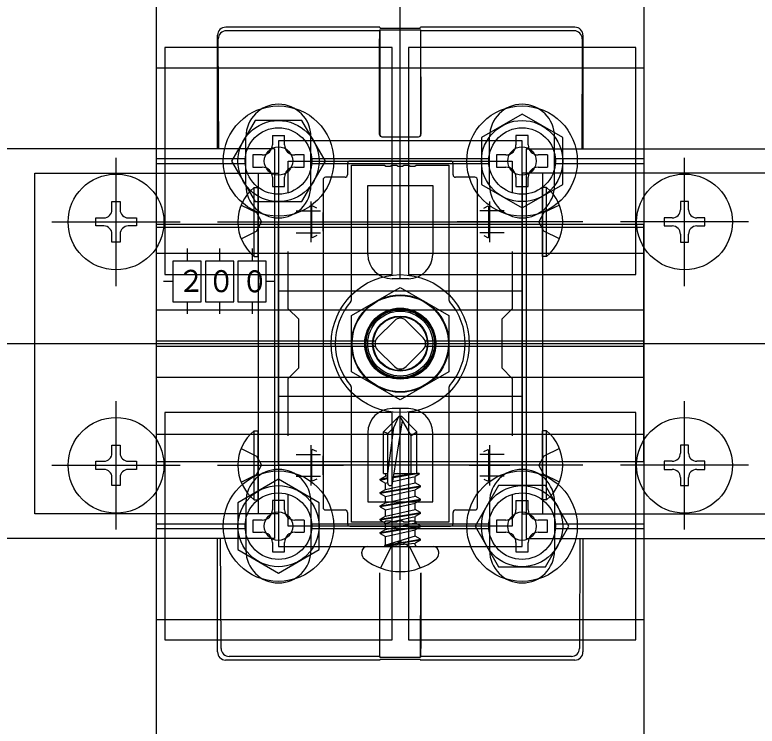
# Model space of a CAD drawing. Units: millimetres, scale not verified. Extents: x -875 to 875, y -1300 to 1292.
# Drawn here: x 736.3 to 827.7, y -418.7 to -331.1 of the extents above; entities that cross this region are included whole.
import ezdxf
from ezdxf.enums import TextEntityAlignment as Align

# ---------------------------------------------------------------- set-up
doc = ezdxf.new("R2010")
doc.units = ezdxf.units.MM
doc.header["$LTSCALE"] = 8
for name, color, linetype in [('0-2_YKK_11', 7, 'Continuous'), ('0-4_YKK_12', 2, 'Continuous'), ('0-5_YKK_13', 4, 'Continuous'), ('0-7_YKK_D', 6, 'Continuous'), ('0-9_YSS_K', 3, 'Continuous')]:
    doc.layers.add(name, color=color, linetype=linetype)
doc.styles.add('ＭＳ ゴシック', font='')
doc.styles.get('ＭＳ ゴシック').set_extended_font_data('MS Gothic')

msp = doc.modelspace()

# ---------------------------------------------------------------- linework, layer by layer
at = {"layer": '0-2_YKK_11'}
for p, q in [((772.773, -354.1), (772.773, -359.1)), ((794.773, -354.1), (794.773, -359.1)), ((770.273, -356.6), (775.273, -356.6)), ((792.273, -356.6), (797.273, -356.6)), ((772.773, -384.1), (772.773, -389.1)), ((794.773, -384.1), (794.773, -389.1)), ((770.273, -386.6), (775.273, -386.6)), ((792.273, -386.6), (797.273, -386.6))]:
    msp.add_line(p, q, dxfattribs=at)
msp.add_lwpolyline([(768.773, -346.6), (768.773, -396.6), (798.773, -396.6), (798.773, -346.6)], close=True, dxfattribs=at)
for points in [[(769.973, -352.967), (769.973, -349.1), (797.573, -349.1), (797.573, -352.967)], [(769.973, -382.967), (769.973, -375.9), (771.273, -374.6), (771.273, -368.6), (769.973, -367.3), (769.973, -360.233)], [(797.573, -360.233), (797.573, -367.3), (796.273, -368.6), (796.273, -374.6), (797.573, -375.9), (797.573, -382.967)], [(797.573, -390.233), (797.573, -394.1), (769.973, -394.1), (769.973, -390.233)]]:
    msp.add_lwpolyline(points, dxfattribs=at)
at = {"layer": '0-4_YKK_12'}
for p, q in [((768.273, -347.6), (449.273, -347.6)), ((768.273, -347.6), (768.273, -395.6)), ((799.273, -347.6), (835.001, -347.6)), ((799.273, -347.6), (799.273, -395.6)), ((768.273, -395.6), (449.273, -395.6)), ((799.273, -395.6), (835.001, -395.6))]:
    msp.add_line(p, q, dxfattribs=at)
msp.add_circle((783.773, -371.6), 6, dxfattribs=at)
at = {"layer": '0-5_YKK_13'}
for p, q in [((781.273, -332.6), (762.273, -332.6)), ((781.273, -332.6), (781.308, -332.705)), ((781.308, -332.705), (786.238, -332.705)), ((786.238, -332.705), (786.273, -332.6)), ((805.273, -332.6), (786.273, -332.6)), ((761.273, -347.6), (761.273, -333.6)), ((781.237, -333.042), (762.364, -333.042)), ((781.237, -333.042), (781.272, -332.937)), ((781.272, -332.937), (786.274, -332.937)), ((786.309, -333.042), (786.274, -332.937)), ((805.182, -333.042), (786.309, -333.042)), ((806.273, -333.6), (806.273, -347.6)), ((761.426, -347.6), (761.364, -334.047)), ((806.182, -334.047), (806.12, -347.6)), ((753.773, -337.6), (813.773, -337.6)), ((764.773, -352.1), (764.773, -346.1)), ((768.023, -345.95), (768.023, -347.1)), ((768.023, -345.95), (769.523, -345.95)), ((769.523, -347.1), (769.523, -345.95)), ((772.773, -352.1), (772.773, -346.1)), ((781.52, -346.117), (786.025, -346.117)), ((781.538, -346.1), (786.008, -346.1)), ((794.773, -352.1), (794.773, -346.1)), ((799.523, -345.95), (798.023, -345.95)), ((798.023, -345.95), (798.023, -347.1)), ((799.523, -347.1), (799.523, -345.95)), ((802.773, -352.1), (802.773, -346.1)), ((748.773, -364.5), (748.773, -348.7)), ((753.773, -348.8), (764.773, -348.8)), ((765.623, -348.35), (765.623, -349.85)), ((766.773, -348.35), (765.623, -348.35)), ((771.923, -348.35), (770.773, -348.35)), ((771.923, -349.85), (771.923, -348.35)), ((772.773, -348.8), (794.773, -348.8)), ((789.973, -349.1), (777.573, -349.1)), ((796.773, -348.35), (795.623, -348.35)), ((801.923, -348.35), (800.773, -348.35)), ((801.923, -348.35), (801.923, -349.85)), ((802.773, -348.8), (813.773, -348.8)), ((818.773, -364.5), (818.773, -348.7)), ((753.773, -349.4), (764.773, -349.4)), ((765.623, -349.85), (766.773, -349.85)), ((770.773, -349.85), (771.923, -349.85)), ((772.773, -349.4), (794.773, -349.4)), ((777.273, -349.4), (777.273, -350.8)), ((790.273, -350.8), (790.273, -349.4)), ((800.773, -349.85), (801.923, -349.85)), ((802.773, -349.4), (813.773, -349.4)), ((766.273, -350.6), (766.273, -392.6)), ((801.273, -350.6), (801.273, -392.6)), ((768.023, -351.1), (768.023, -352.25)), ((774.273, -351.4), (774.273, -391.8)), ((776.973, -351.1), (774.573, -351.1)), ((792.973, -351.1), (790.573, -351.1)), ((793.273, -391.8), (793.273, -351.4)), ((798.023, -351.1), (798.023, -352.25)), ((799.523, -352.25), (799.523, -351.1)), ((766.273, -360.85), (766.273, -352.35)), ((798.023, -352.25), (799.523, -352.25)), ((801.273, -360.85), (801.273, -352.35)), ((748.273, -355.1), (748.273, -354.1)), ((772.873, -358.551), (772.873, -354.649)), ((773.484, -354.906), (772.937, -354.632)), ((794.062, -354.906), (794.609, -354.632)), ((794.673, -358.551), (794.673, -354.649)), ((819.273, -355.1), (819.273, -354.1)), ((770.972, -355.254), (773.968, -355.254)), ((774.273, -357.755), (774.273, -355.445)), ((793.273, -357.755), (793.273, -355.445)), ((796.573, -355.254), (793.577, -355.254)), ((740.873, -356.6), (756.673, -356.6)), ((761.273, -356.6), (776.773, -356.6)), ((806.273, -356.6), (790.773, -356.6)), ((826.673, -356.6), (810.873, -356.6)), ((813.773, -357.241), (813.773, -356.892)), ((813.773, -386.13), (813.773, -357.241)), ((770.972, -357.946), (773.968, -357.946)), ((773.484, -358.294), (772.937, -358.568)), ((796.573, -357.946), (793.577, -357.946)), ((794.062, -358.294), (794.609, -358.568)), ((757.523, -359.89), (757.523, -361.45)), ((761.523, -359.89), (761.523, -361.45)), ((765.523, -359.89), (765.523, -361.45)), ((753.773, -360.45), (813.773, -360.45)), ((765.764, -360.85), (766.273, -360.85)), ((801.782, -360.85), (801.273, -360.85)), ((784.773, -363.6), (782.773, -363.6)), ((755.773, -363.95), (754.602, -363.95)), ((768.308, -363.95), (767.273, -363.95)), ((757.523, -366.45), (757.523, -367.925)), ((761.523, -366.45), (761.523, -367.925)), ((765.523, -366.45), (765.523, -367.925)), ((753.773, -367.45), (813.773, -367.45)), ((780.944, -370.893), (783.066, -368.772)), ((784.48, -368.772), (786.601, -370.893)), ((780.698, -371.3), (753.773, -371.3)), ((753.773, -371.9), (780.698, -371.9)), ((813.773, -371.3), (786.848, -371.3)), ((786.848, -371.9), (813.773, -371.9)), ((783.066, -374.428), (780.944, -372.307)), ((786.601, -372.307), (784.48, -374.428)), ((753.773, -375.75), (813.773, -375.75)), ((748.773, -394.5), (748.773, -378.7)), ((818.773, -394.5), (818.773, -378.7)), ((784.773, -379.6), (782.773, -379.6)), ((783.773, -400.7), (783.773, -379.598)), ((783.598, -380.6), (781.723, -382.475)), ((782.808, -388.853), (784.062, -381.101)), ((782.979, -381.926), (783.598, -380.6)), ((783.948, -380.6), (783.598, -380.6)), ((785.123, -382.938), (783.773, -380.6)), ((783.948, -380.6), (785.823, -382.475)), ((782.223, -387.6), (782.979, -381.926)), ((753.773, -382.75), (813.773, -382.75)), ((766.273, -390.85), (766.273, -382.35)), ((781.723, -387.6), (781.723, -382.475)), ((782.223, -382.682), (781.723, -382.475)), ((785.823, -387.6), (785.823, -382.475)), ((801.273, -390.85), (801.273, -382.35)), ((748.273, -385.1), (748.273, -384.1)), ((772.873, -388.551), (772.873, -384.649)), ((773.484, -384.906), (772.937, -384.632)), ((794.062, -384.906), (794.609, -384.632)), ((794.673, -388.551), (794.673, -384.649)), ((819.273, -385.1), (819.273, -384.1)), ((770.972, -385.254), (773.968, -385.254)), ((774.273, -387.755), (774.273, -385.445)), ((793.273, -387.755), (793.273, -385.445)), ((796.573, -385.254), (793.577, -385.254)), ((740.873, -386.6), (756.673, -386.6)), ((753.773, -386.13), (813.773, -386.13)), ((761.273, -386.6), (776.773, -386.6)), ((806.273, -386.6), (790.773, -386.6)), ((826.673, -386.6), (810.873, -386.6)), ((770.972, -387.946), (773.968, -387.946)), ((773.484, -388.294), (772.937, -388.568)), ((781.301, -388.303), (781.948, -387.93)), ((781.301, -388.303), (782.223, -388.095)), ((781.301, -388.421), (782.223, -388.213)), ((781.301, -388.421), (781.301, -388.303)), ((781.301, -388.421), (781.948, -388.795)), ((781.723, -387.6), (782.223, -387.6)), ((781.948, -387.6), (781.948, -387.93)), ((781.948, -387.93), (782.223, -387.868)), ((782.85, -388.591), (785.597, -387.971)), ((786.084, -387.624), (782.921, -388.151)), ((785.522, -387.6), (782.941, -388.03)), ((783.408, -387.6), (782.995, -387.693)), ((783.011, -387.6), (785.823, -387.6)), ((786.084, -387.69), (785.597, -387.971)), ((785.597, -388.754), (785.597, -387.971)), ((786.084, -387.624), (785.823, -387.6)), ((786.083, -387.624), (786.084, -387.624)), ((786.084, -387.624), (786.084, -387.69)), ((796.573, -387.946), (793.577, -387.946)), ((794.062, -388.294), (794.609, -388.568)), ((781.301, -389.951), (786.245, -389.127)), ((786.245, -389.245), (781.301, -390.069)), ((781.948, -388.795), (782.223, -388.733)), ((781.948, -389.578), (785.597, -388.754)), ((781.948, -389.578), (781.948, -388.795)), ((786.245, -389.127), (785.597, -388.754)), ((786.245, -389.245), (785.597, -389.619)), ((786.245, -389.245), (786.245, -389.127)), ((781.301, -389.951), (781.948, -389.578)), ((781.301, -390.069), (781.301, -389.951)), ((781.301, -390.069), (781.948, -390.443)), ((781.948, -390.443), (785.597, -389.619)), ((785.597, -390.401), (785.597, -389.619)), ((764.773, -391.1), (764.773, -397.1)), ((765.764, -390.85), (766.273, -390.85)), ((769.523, -390.95), (768.023, -390.95)), ((768.023, -390.95), (768.023, -392.1)), ((769.523, -392.1), (769.523, -390.95)), ((772.773, -391.1), (772.773, -397.1)), ((781.301, -391.599), (786.245, -390.775)), ((786.245, -390.893), (781.301, -391.717)), ((781.301, -391.599), (781.948, -391.225)), ((781.948, -391.225), (785.597, -390.401)), ((781.948, -391.225), (781.948, -390.443)), ((786.245, -390.775), (785.597, -390.401)), ((786.245, -390.893), (785.597, -391.267)), ((786.245, -390.893), (786.245, -390.775)), ((794.773, -391.1), (794.773, -397.1)), ((798.023, -390.95), (798.023, -392.1)), ((798.023, -390.95), (799.523, -390.95)), ((799.523, -392.1), (799.523, -390.95)), ((801.782, -390.85), (801.273, -390.85)), ((802.773, -391.1), (802.773, -397.1)), ((774.573, -392.1), (776.973, -392.1)), ((781.301, -391.717), (781.301, -391.599)), ((781.301, -391.717), (781.948, -392.091)), ((781.948, -392.091), (785.597, -391.267)), ((781.948, -392.873), (785.597, -392.049)), ((781.948, -392.873), (781.948, -392.091)), ((785.597, -392.049), (785.597, -391.267)), ((786.245, -392.423), (785.597, -392.049)), ((790.573, -392.1), (792.973, -392.1)), ((777.273, -392.4), (777.273, -393.8)), ((781.301, -393.247), (786.245, -392.423)), ((786.245, -392.541), (781.301, -393.365)), ((781.301, -393.247), (781.948, -392.873)), ((781.948, -393.739), (785.597, -392.915)), ((786.245, -392.541), (785.597, -392.915)), ((785.597, -393.697), (785.597, -392.915)), ((786.245, -392.541), (786.245, -392.423)), ((790.273, -393.8), (790.273, -392.4)), ((753.773, -393.8), (764.773, -393.8)), ((766.773, -393.35), (765.623, -393.35)), ((771.923, -393.35), (770.773, -393.35)), ((771.923, -393.35), (771.923, -394.85)), ((772.773, -393.8), (794.773, -393.8)), ((781.301, -393.365), (781.301, -393.247)), ((781.301, -393.365), (781.948, -393.739)), ((781.948, -394.521), (785.597, -393.697)), ((781.948, -394.521), (781.948, -393.739)), ((795.623, -393.35), (795.623, -394.85)), ((796.773, -393.35), (795.623, -393.35)), ((801.923, -393.35), (800.773, -393.35)), ((801.923, -394.85), (801.923, -393.35)), ((802.773, -393.8), (813.773, -393.8)), ((753.773, -394.4), (764.773, -394.4)), ((770.773, -394.85), (771.923, -394.85)), ((772.773, -394.4), (794.773, -394.4)), ((777.573, -394.1), (789.973, -394.1)), ((786.245, -394.189), (781.301, -395.013)), ((781.301, -394.895), (781.948, -394.521)), ((781.301, -395.013), (781.301, -394.895)), ((781.948, -395.386), (785.597, -394.562)), ((786.245, -394.189), (785.597, -394.562)), ((785.597, -395.345), (785.597, -394.562)), ((786.245, -394.189), (786.245, -394.071)), ((795.623, -394.85), (796.773, -394.85)), ((800.773, -394.85), (801.923, -394.85)), ((802.773, -394.4), (813.773, -394.4)), ((761.273, -409.601), (761.273, -395.6)), ((761.707, -409.164), (761.645, -395.6)), ((781.301, -395.013), (781.948, -395.386)), ((781.948, -396.4), (781.948, -395.386)), ((785.597, -395.345), (782.007, -396.425)), ((782.007, -396.425), (786.245, -395.719)), ((786.245, -395.837), (786.245, -395.719)), ((805.901, -395.6), (805.839, -409.164)), ((806.273, -395.6), (806.273, -409.601)), ((768.023, -396.1), (768.023, -397.25)), ((769.523, -397.25), (769.523, -396.1)), ((779.738, -396.6), (787.808, -396.6)), ((782.648, -396.6), (781.323, -399.257)), ((786.245, -395.837), (782.007, -396.543)), ((782.007, -396.543), (785.597, -396.21)), ((782.007, -396.543), (782.007, -396.425)), ((782.648, -396.6), (783.773, -396.002)), ((784.898, -396.6), (783.773, -396.002)), ((784.898, -396.6), (786.223, -399.257)), ((786.245, -395.837), (785.597, -396.21)), ((785.597, -396.4), (785.597, -396.21)), ((798.023, -396.1), (798.023, -397.25)), ((768.023, -397.25), (769.523, -397.25)), ((779.038, -397.462), (779.038, -397.3)), ((788.508, -397.462), (788.508, -397.3)), ((781.22, -399.865), (781.22, -409.159)), ((781.272, -410.263), (781.245, -399.873)), ((786.274, -410.263), (786.301, -399.873)), ((786.325, -399.865), (786.325, -409.159)), ((753.773, -405.6), (813.773, -405.6)), ((781.237, -410.158), (762.705, -410.158)), ((781.237, -410.158), (781.272, -410.263)), ((781.272, -410.263), (786.274, -410.263)), ((786.309, -410.158), (786.274, -410.263)), ((804.84, -410.158), (786.309, -410.158)), ((781.273, -410.6), (762.267, -410.6)), ((781.273, -410.6), (781.308, -410.495)), ((781.308, -410.495), (786.238, -410.495)), ((786.238, -410.495), (786.273, -410.6)), ((805.279, -410.6), (786.273, -410.6))]:
    msp.add_line(p, q, dxfattribs=at)
for points in [[(813.773, -272.9), (813.773, -470.3), (753.773, -470.3), (753.773, -272.9)], [(754.773, -363.1), (782.773, -363.1), (782.773, -335.1), (754.773, -335.1)], [(784.773, -363.1), (812.773, -363.1), (812.773, -335.1), (784.773, -335.1)], [(803.773, -346.213), (798.773, -343.326), (793.773, -346.213), (793.773, -351.987), (798.773, -354.874), (803.773, -351.987)], [(765.886, -344.1), (762.999, -349.1), (765.886, -354.1), (771.66, -354.1), (774.546, -349.1), (771.66, -344.1)], [(738.773, -392.6), (738.773, -350.6), (768.773, -350.6), (768.773, -392.6)], [(828.773, -392.6), (828.773, -350.6), (798.773, -350.6), (798.773, -392.6)], [(798.773, -356.6), (798.773, -386.6), (768.773, -386.6), (768.773, -356.6)], [(755.773, -366.45), (759.273, -366.45), (759.273, -361.45), (755.773, -361.45)], [(759.773, -366.45), (763.273, -366.45), (763.273, -361.45), (759.773, -361.45)], [(763.773, -366.45), (767.273, -366.45), (767.273, -361.45), (763.773, -361.45)], [(777.773, -368.136), (783.773, -364.672), (789.773, -368.136), (789.773, -375.064), (783.773, -378.528), (777.773, -375.064)], [(768.773, -378.1), (768.773, -365.1), (798.773, -365.1), (798.773, -378.1)], [(754.773, -408.1), (782.773, -408.1), (782.773, -380.1), (754.773, -380.1)], [(784.773, -408.1), (812.773, -408.1), (812.773, -380.1), (784.773, -380.1)], [(773.773, -391.213), (768.773, -388.326), (763.773, -391.213), (763.773, -396.987), (768.773, -399.874), (773.773, -396.987)], [(795.886, -389.1), (792.999, -394.1), (795.886, -399.1), (801.66, -399.1), (804.546, -394.1), (801.66, -389.1)]]:
    msp.add_lwpolyline(points, close=True, dxfattribs=at)
for points in [[(781.272, -332.937), (781.242, -344.412), (781.239, -345.799)], [(786.274, -332.937), (786.303, -344.412), (786.307, -345.799)], [(781.22, -345.818), (781.22, -344.412), (781.22, -334.041)], [(786.325, -345.818), (786.325, -344.412), (786.325, -334.041)], [(795.623, -348.35), (795.623, -349.85), (796.773, -349.85)], [(777.701, -366.392), (777.773, -366.196), (777.773, -349.6), (781.815, -349.6), (781.998, -349.72), (782.548, -349.72), (782.731, -349.6), (783.315, -349.6), (783.498, -349.72), (784.048, -349.72), (784.231, -349.6), (784.815, -349.6), (784.998, -349.72), (785.548, -349.72), (785.731, -349.6), (789.773, -349.6)], [(789.773, -349.6), (789.773, -366.196), (789.845, -366.392)], [(768.023, -352.25), (769.523, -352.25), (769.523, -351.1)], [(765.764, -360.85), (765.764, -352.35), (766.273, -352.35)], [(779.773, -360.6), (779.773, -352.1), (787.773, -352.1), (787.773, -360.6)], [(801.782, -360.85), (801.782, -352.35), (801.273, -352.35)], [(748.273, -354.1), (749.273, -354.1), (749.273, -355.1)], [(764.177, -354.525), (766.084, -355.455), (766.692, -356.6)], [(803.369, -354.525), (801.462, -355.455), (800.853, -356.6)], [(819.273, -354.1), (818.273, -354.1), (818.273, -355.1)], [(747.273, -357.1), (746.273, -357.1), (746.273, -356.1), (747.273, -356.1)], [(750.273, -356.1), (751.273, -356.1), (751.273, -357.1), (750.273, -357.1)], [(817.273, -356.1), (816.273, -356.1), (816.273, -357.1), (817.273, -357.1)], [(820.273, -357.1), (821.273, -357.1), (821.273, -356.1), (820.273, -356.1)], [(753.773, -357.241), (753.773, -356.892), (813.773, -356.892)], [(753.773, -386.13), (753.773, -357.241), (813.773, -357.241)], [(764.177, -358.675), (766.084, -357.745), (766.692, -356.6)], [(803.369, -358.675), (801.462, -357.745), (800.853, -356.6)], [(749.273, -358.1), (749.273, -359.1), (748.273, -359.1), (748.273, -358.1)], [(818.273, -358.1), (818.273, -359.1), (819.273, -359.1), (819.273, -358.1)], [(789.845, -376.808), (789.773, -377.004), (789.773, -393.6), (785.731, -393.6), (785.548, -393.48), (784.998, -393.48), (784.815, -393.6), (784.231, -393.6), (784.048, -393.48), (783.498, -393.48), (783.315, -393.6), (782.731, -393.6), (782.548, -393.48), (781.998, -393.48), (781.815, -393.6), (777.773, -393.6), (777.773, -377.004), (777.701, -376.808)], [(782.223, -388.806), (782.223, -382.682), (782.979, -381.926)], [(765.764, -390.85), (765.764, -382.35), (766.273, -382.35)], [(779.773, -382.6), (779.773, -391.1), (787.773, -391.1), (787.773, -382.6)], [(785.123, -387.6), (785.123, -382.938), (785.823, -382.475)], [(801.782, -390.85), (801.782, -382.35), (801.273, -382.35)], [(748.273, -384.1), (749.273, -384.1), (749.273, -385.1)], [(764.177, -384.525), (766.084, -385.455), (766.692, -386.6)], [(803.369, -384.525), (801.462, -385.455), (800.853, -386.6)], [(819.273, -384.1), (818.273, -384.1), (818.273, -385.1)], [(747.273, -387.1), (746.273, -387.1), (746.273, -386.1), (747.273, -386.1)], [(750.273, -386.1), (751.273, -386.1), (751.273, -387.1), (750.273, -387.1)], [(764.177, -388.675), (766.084, -387.745), (766.692, -386.6)], [(803.369, -388.675), (801.462, -387.745), (800.853, -386.6)], [(817.273, -386.1), (816.273, -386.1), (816.273, -387.1), (817.273, -387.1)], [(820.273, -387.1), (821.273, -387.1), (821.273, -386.1), (820.273, -386.1)], [(749.273, -388.1), (749.273, -389.1), (748.273, -389.1), (748.273, -388.1)], [(818.273, -388.1), (818.273, -389.1), (819.273, -389.1), (819.273, -388.1)], [(765.623, -393.35), (765.623, -394.85), (766.773, -394.85)], [(781.301, -394.895), (786.245, -394.071), (785.597, -393.697)], [(786.245, -395.837), (786.245, -395.719), (785.597, -395.345)], [(798.023, -397.25), (799.523, -397.25), (799.523, -396.1)]]:
    msp.add_lwpolyline(points, dxfattribs=at)
for centre, radius in [((768.773, -349.1), 6.8), ((798.773, -349.1), 6.8), ((768.773, -349.1), 5), ((798.773, -349.1), 5), ((768.773, -349.1), 4.1), ((798.773, -349.1), 4.1), ((768.773, -349.1), 1.75), ((798.773, -349.1), 1.75), ((748.773, -356.6), 5.9), ((818.773, -356.6), 5.9), ((783.773, -371.6), 8.5), ((783.773, -371.6), 8.5), ((783.773, -371.6), 5.928), ((783.773, -371.6), 4.375), ((783.773, -371.6), 4.25), ((783.773, -371.6), 4.25), ((783.773, -371.697), 4.245), ((783.773, -371.6), 4), ((783.773, -371.6), 4), ((783.773, -371.6), 4), ((783.773, -371.6), 3.4), ((783.773, -371.6), 3.324), ((783.773, -371.6), 3.32), ((748.773, -386.6), 5.9), ((818.773, -386.6), 5.9), ((768.773, -394.1), 6.8), ((798.773, -394.1), 6.8), ((768.773, -394.1), 5), ((798.773, -394.1), 5), ((768.773, -394.1), 4.1), ((798.773, -394.1), 4.1), ((768.773, -394.1), 1.75), ((798.773, -394.1), 1.75)]:
    msp.add_circle(centre, radius, dxfattribs=at)
for centre, radius, start, end in [((762.273, -333.6), 1, 90, 180), ((805.273, -333.6), 1, 0, 90), ((762.364, -334.042), 1, 90, 180.2617), ((805.182, -334.042), 1, 359.7383, 90), ((768.773, -346.1), 4, 0, 180), ((798.773, -346.1), 4, 0, 180), ((766.773, -347.1), 1.25, 270, 0), ((770.773, -347.1), 1.25, 180, 270), ((796.773, -347.1), 1.25, 270, 0), ((800.773, -347.1), 1.25, 180, 270), ((766.773, -351.1), 1.25, 0, 90), ((770.773, -351.1), 1.25, 90, 180), ((796.773, -351.1), 1.25, 0, 90), ((800.773, -351.1), 1.25, 90, 180), ((769.304, -356.6), 5.531, 129.79413, 230.20587), ((768.773, -352.1), 4, 180, 0), ((798.773, -352.1), 4, 180, 0), ((798.241, -356.6), 5.531, 309.79413, 50.20587), ((747.273, -355.1), 1, 270, 0), ((750.273, -355.1), 1, 180, 270), ((817.273, -355.1), 1, 270, 0), ((820.273, -355.1), 1, 180, 270), ((747.273, -358.1), 1, 0, 90), ((750.273, -358.1), 1, 90, 180), ((817.273, -358.1), 1, 0, 90), ((820.273, -358.1), 1, 90, 180), ((782.773, -360.6), 3, 180.00001, 269.99999), ((784.773, -360.6), 3, 270.00001, 359.99999), ((783.773, -371.6), 8, 139.3793, 220.6207), ((783.773, -371.6), 8, 319.3793, 40.6207), ((783.773, -371.6), 4.25, 359.99999, 180.00001), ((783.773, -369.479), 1, 45, 135), ((781.651, -371.6), 1, 135, 225), ((785.894, -371.6), 1, 315, 45), ((783.771, -371.498), 4.25, 183.27666, 357.50585), ((783.773, -373.721), 1, 225, 315), ((782.773, -382.6), 3, 90.00001, 179.99999), ((784.773, -382.6), 3, 0.00001, 89.99999), ((769.304, -386.6), 5.531, 129.79413, 230.20587), ((798.241, -386.6), 5.531, 309.79413, 50.20587), ((747.273, -385.1), 1, 270, 0), ((750.273, -385.1), 1, 180, 270), ((817.273, -385.1), 1, 270, 0), ((820.273, -385.1), 1, 180, 270), ((747.273, -388.1), 1, 0, 90), ((750.273, -388.1), 1, 90, 180), ((768.773, -391.1), 4, 0, 180), ((798.773, -391.1), 4, 0, 180), ((817.273, -388.1), 1, 0, 90), ((820.273, -388.1), 1, 90, 180), ((782.517, -388.806), 0.294, 180, 270), ((782.517, -388.806), 0.294, 270, 350.8071), ((766.773, -392.1), 1.25, 270, 0), ((770.773, -392.1), 1.25, 180, 270), ((796.773, -392.1), 1.25, 270, 0), ((800.773, -392.1), 1.25, 180, 270), ((766.773, -396.1), 1.25, 0, 90), ((770.773, -396.1), 1.25, 90, 180), ((796.773, -396.1), 1.25, 0, 90), ((800.773, -396.1), 1.25, 90, 180), ((779.738, -397.3), 0.7, 90, 180), ((781.748, -396.4), 0.2, 270, 360), ((785.797, -396.4), 0.2, 180, 270), ((787.808, -397.3), 0.7, 0, 90), ((768.773, -397.1), 4, 180, 0), ((779.9, -397.462), 0.862, 180, 230.87645), ((787.646, -397.462), 0.862, 309.12355, 0), ((798.773, -397.1), 4, 180, 0), ((783.773, -392.7), 7, 230.87645, 270), ((783.773, -392.7), 7, 270, 309.12355), ((762.709, -409.156), 1.002, 180.44387, 269.81844), ((804.837, -409.156), 1.002, 270.18156, 359.55613)]:
    msp.add_arc(centre, radius, start, end, dxfattribs=at)
for centre, major_axis, ratio, start_param, end_param in [((781.238, -334.041), (0, -1), 0.017455, 3.193953, 4.712389), ((786.308, -334.041), (0, -1), 0.017455, 1.570796, 3.089233), ((781.52, -345.817), (0.212, 0.212), 0.999695, 2.356347, 3.926839), ((781.539, -345.799), (-0.123, -0.275), 0.996125, 5.132377, 6.702869), ((786.007, -345.799), (0.123, -0.275), 0.996125, 5.863502, 7.433993), ((786.025, -345.817), (-0.212, 0.212), 0.999695, 2.356347, 3.926839), ((777.573, -349.4), (-0.212, 0.212), 0.999695, 5.497939, 7.068431), ((789.973, -349.4), (0.212, 0.212), 0.999695, 5.497939, 7.068431), ((776.973, -350.8), (0.212, -0.212), 0.999695, 5.497939, 7.068431), ((790.573, -350.8), (-0.212, -0.212), 0.999695, 5.497939, 7.068431), ((774.573, -351.4), (-0.212, 0.212), 0.999695, 5.497939, 7.068431), ((792.973, -351.4), (0.212, 0.212), 0.999695, 5.497939, 7.068431), ((774.573, -391.8), (-0.212, -0.212), 0.999695, 5.497939, 7.068431), ((776.973, -392.4), (0.212, 0.212), 0.999695, 5.497939, 7.068431), ((790.573, -392.4), (-0.212, 0.212), 0.999695, 5.497939, 7.068431), ((792.973, -391.8), (0.212, -0.212), 0.999695, 5.497939, 7.068431), ((777.573, -393.8), (-0.212, -0.212), 0.999695, 5.497939, 7.068431), ((789.973, -393.8), (0.212, -0.212), 0.999695, 5.497939, 7.068431), ((781.238, -409.159), (0, 1), 0.017455, 1.570796, 3.089233), ((786.308, -409.159), (0, 1), 0.017455, 3.193953, 4.712389), ((762.274, -409.594), (0.487, 0.883), 0.991424, 2.078413, 3.641926), ((805.271, -409.594), (-0.487, 0.883), 0.991424, 2.641259, 4.204772)]:
    msp.add_ellipse(centre, major_axis=major_axis, ratio=ratio, start_param=start_param, end_param=end_param, dxfattribs=at)
at = {"layer": '0-7_YKK_D'}
msp.add_line((783.773, -363.672), (783.773, -210.6), dxfattribs=at)
msp.add_line((783.773, -363.672), (783.773, -210.6), dxfattribs=at)
at = {"layer": '0-9_YSS_K'}
msp.add_line((-166.227, -371.6), (838.001, -371.6), dxfattribs=at)

# ---------------------------------------------------------------- texts
at = {"layer": '0-5_YKK_13', "style": 'ＭＳ ゴシック', "width": 0.9}
for s, p in [('２', (756.367, -366.032)), ('０', (760.056, -366.072)), ('０', (764.192, -366.09))]:
    msp.add_text(s, height=2.711, dxfattribs=at).set_placement(p, align=Align.BOTTOM_LEFT)

doc.saveas('drawing.dxf')
